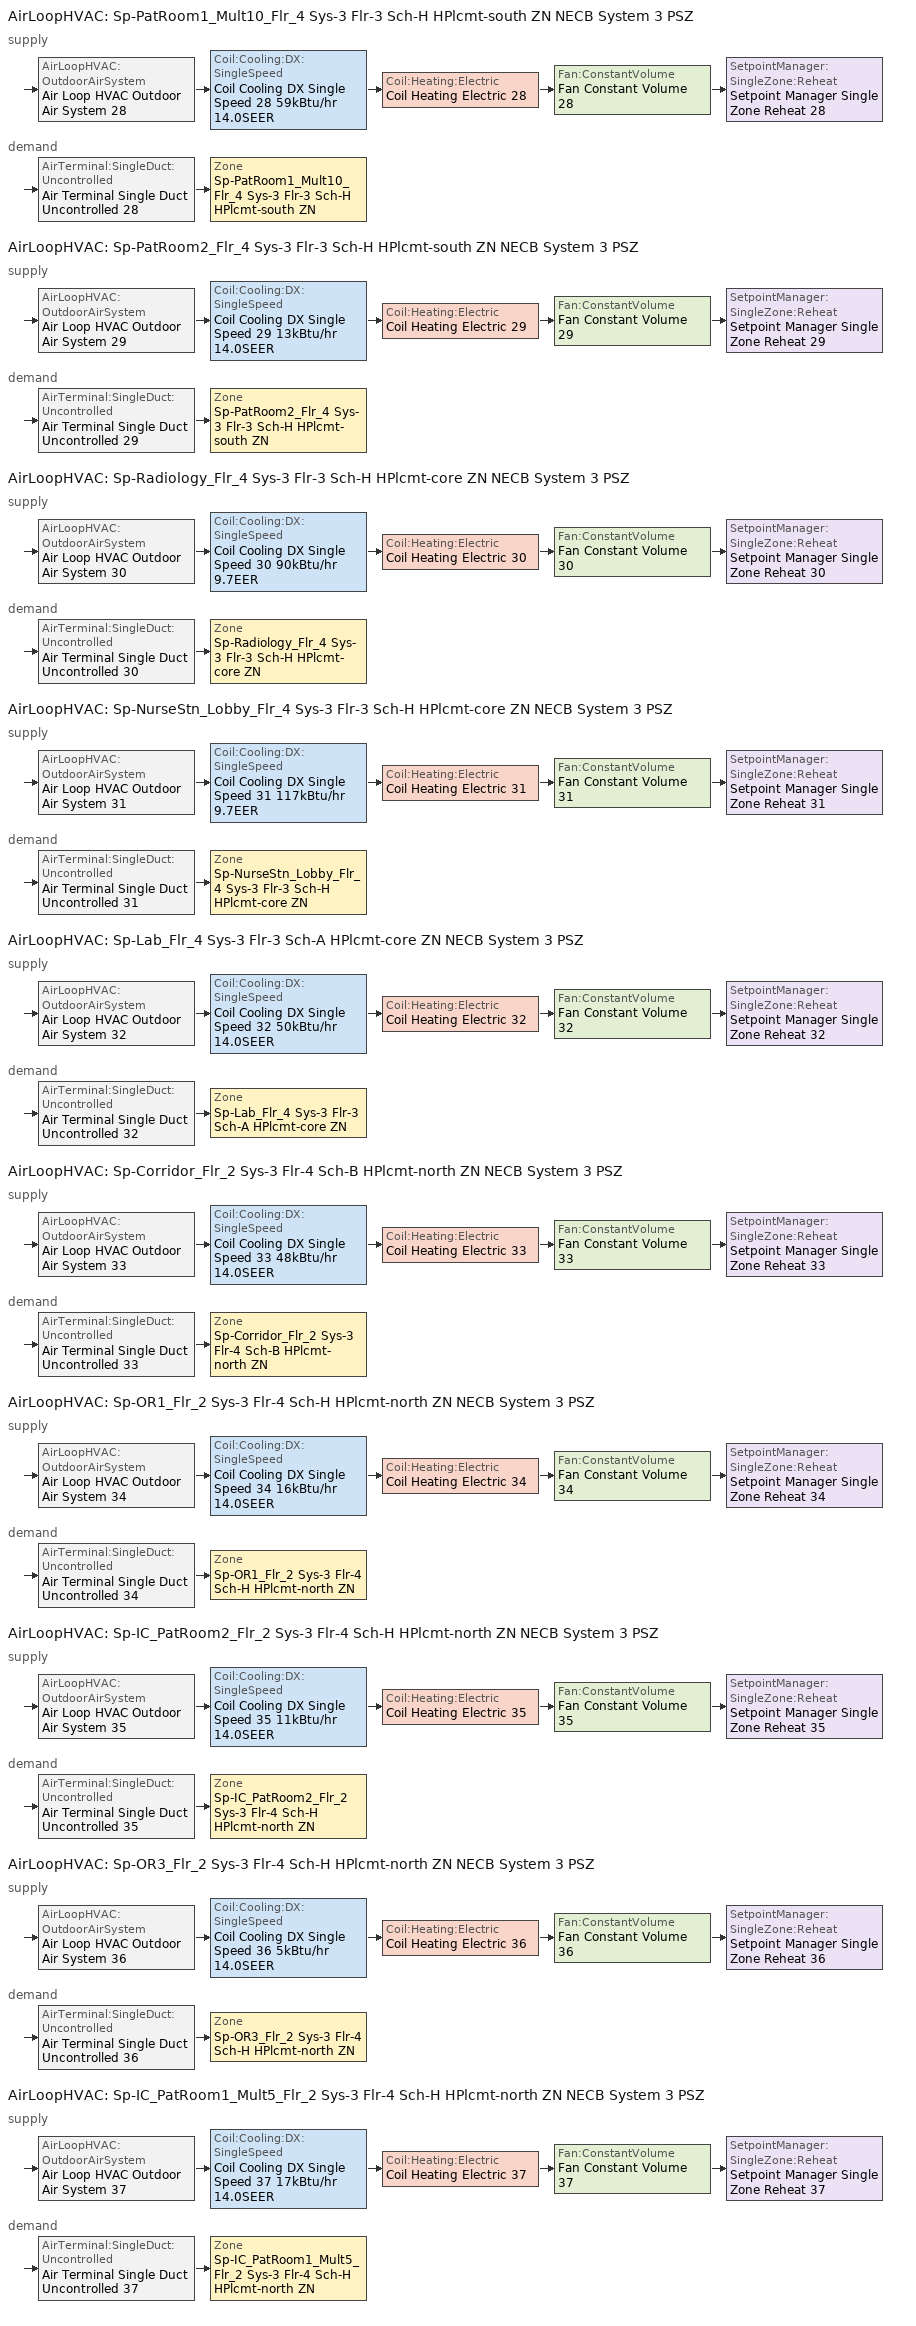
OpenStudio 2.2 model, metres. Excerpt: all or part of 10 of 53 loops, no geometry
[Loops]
AirLoopHVAC 'Sp-PatRoom1_Mult10_Flr_4 Sys-3 Flr-3 Sch-H HPlcmt-south ZN NECB System 3 PSZ'
 supply: AirLoopHVAC:OutdoorAirSystem 'Air Loop HVAC Outdoor Air System 28' > Coil:Cooling:DX:SingleSpeed 'Coil Cooling DX Single Speed 28 59kBtu/hr 14.0SEER' > Coil:Heating:Electric 'Coil Heating Electric 28' > Fan:ConstantVolume 'Fan Constant Volume 28' > SetpointManager:SingleZone:Reheat 'Setpoint Manager Single Zone Reheat 28'
 demand: AirTerminal:SingleDuct:Uncontrolled 'Air Terminal Single Duct Uncontrolled 28' > Zone 'Sp-PatRoom1_Mult10_Flr_4 Sys-3 Flr-3 Sch-H HPlcmt-south ZN'
AirLoopHVAC 'Sp-PatRoom2_Flr_4 Sys-3 Flr-3 Sch-H HPlcmt-south ZN NECB System 3 PSZ'
 supply: AirLoopHVAC:OutdoorAirSystem 'Air Loop HVAC Outdoor Air System 29' > Coil:Cooling:DX:SingleSpeed 'Coil Cooling DX Single Speed 29 13kBtu/hr 14.0SEER' > Coil:Heating:Electric 'Coil Heating Electric 29' > Fan:ConstantVolume 'Fan Constant Volume 29' > SetpointManager:SingleZone:Reheat 'Setpoint Manager Single Zone Reheat 29'
 demand: AirTerminal:SingleDuct:Uncontrolled 'Air Terminal Single Duct Uncontrolled 29' > Zone 'Sp-PatRoom2_Flr_4 Sys-3 Flr-3 Sch-H HPlcmt-south ZN'
AirLoopHVAC 'Sp-Radiology_Flr_4 Sys-3 Flr-3 Sch-H HPlcmt-core ZN NECB System 3 PSZ'
 supply: AirLoopHVAC:OutdoorAirSystem 'Air Loop HVAC Outdoor Air System 30' > Coil:Cooling:DX:SingleSpeed 'Coil Cooling DX Single Speed 30 90kBtu/hr 9.7EER' > Coil:Heating:Electric 'Coil Heating Electric 30' > Fan:ConstantVolume 'Fan Constant Volume 30' > SetpointManager:SingleZone:Reheat 'Setpoint Manager Single Zone Reheat 30'
 demand: AirTerminal:SingleDuct:Uncontrolled 'Air Terminal Single Duct Uncontrolled 30' > Zone 'Sp-Radiology_Flr_4 Sys-3 Flr-3 Sch-H HPlcmt-core ZN'
AirLoopHVAC 'Sp-NurseStn_Lobby_Flr_4 Sys-3 Flr-3 Sch-H HPlcmt-core ZN NECB System 3 PSZ'
 supply: AirLoopHVAC:OutdoorAirSystem 'Air Loop HVAC Outdoor Air System 31' > Coil:Cooling:DX:SingleSpeed 'Coil Cooling DX Single Speed 31 117kBtu/hr 9.7EER' > Coil:Heating:Electric 'Coil Heating Electric 31' > Fan:ConstantVolume 'Fan Constant Volume 31' > SetpointManager:SingleZone:Reheat 'Setpoint Manager Single Zone Reheat 31'
 demand: AirTerminal:SingleDuct:Uncontrolled 'Air Terminal Single Duct Uncontrolled 31' > Zone 'Sp-NurseStn_Lobby_Flr_4 Sys-3 Flr-3 Sch-H HPlcmt-core ZN'
AirLoopHVAC 'Sp-Lab_Flr_4 Sys-3 Flr-3 Sch-A HPlcmt-core ZN NECB System 3 PSZ'
 supply: AirLoopHVAC:OutdoorAirSystem 'Air Loop HVAC Outdoor Air System 32' > Coil:Cooling:DX:SingleSpeed 'Coil Cooling DX Single Speed 32 50kBtu/hr 14.0SEER' > Coil:Heating:Electric 'Coil Heating Electric 32' > Fan:ConstantVolume 'Fan Constant Volume 32' > SetpointManager:SingleZone:Reheat 'Setpoint Manager Single Zone Reheat 32'
 demand: AirTerminal:SingleDuct:Uncontrolled 'Air Terminal Single Duct Uncontrolled 32' > Zone 'Sp-Lab_Flr_4 Sys-3 Flr-3 Sch-A HPlcmt-core ZN'
AirLoopHVAC 'Sp-Corridor_Flr_2 Sys-3 Flr-4 Sch-B HPlcmt-north ZN NECB System 3 PSZ'
 supply: AirLoopHVAC:OutdoorAirSystem 'Air Loop HVAC Outdoor Air System 33' > Coil:Cooling:DX:SingleSpeed 'Coil Cooling DX Single Speed 33 48kBtu/hr 14.0SEER' > Coil:Heating:Electric 'Coil Heating Electric 33' > Fan:ConstantVolume 'Fan Constant Volume 33' > SetpointManager:SingleZone:Reheat 'Setpoint Manager Single Zone Reheat 33'
 demand: AirTerminal:SingleDuct:Uncontrolled 'Air Terminal Single Duct Uncontrolled 33' > Zone 'Sp-Corridor_Flr_2 Sys-3 Flr-4 Sch-B HPlcmt-north ZN'
AirLoopHVAC 'Sp-OR1_Flr_2 Sys-3 Flr-4 Sch-H HPlcmt-north ZN NECB System 3 PSZ'
 supply: AirLoopHVAC:OutdoorAirSystem 'Air Loop HVAC Outdoor Air System 34' > Coil:Cooling:DX:SingleSpeed 'Coil Cooling DX Single Speed 34 16kBtu/hr 14.0SEER' > Coil:Heating:Electric 'Coil Heating Electric 34' > Fan:ConstantVolume 'Fan Constant Volume 34' > SetpointManager:SingleZone:Reheat 'Setpoint Manager Single Zone Reheat 34'
 demand: AirTerminal:SingleDuct:Uncontrolled 'Air Terminal Single Duct Uncontrolled 34' > Zone 'Sp-OR1_Flr_2 Sys-3 Flr-4 Sch-H HPlcmt-north ZN'
AirLoopHVAC 'Sp-IC_PatRoom2_Flr_2 Sys-3 Flr-4 Sch-H HPlcmt-north ZN NECB System 3 PSZ'
 supply: AirLoopHVAC:OutdoorAirSystem 'Air Loop HVAC Outdoor Air System 35' > Coil:Cooling:DX:SingleSpeed 'Coil Cooling DX Single Speed 35 11kBtu/hr 14.0SEER' > Coil:Heating:Electric 'Coil Heating Electric 35' > Fan:ConstantVolume 'Fan Constant Volume 35' > SetpointManager:SingleZone:Reheat 'Setpoint Manager Single Zone Reheat 35'
 demand: AirTerminal:SingleDuct:Uncontrolled 'Air Terminal Single Duct Uncontrolled 35' > Zone 'Sp-IC_PatRoom2_Flr_2 Sys-3 Flr-4 Sch-H HPlcmt-north ZN'
AirLoopHVAC 'Sp-OR3_Flr_2 Sys-3 Flr-4 Sch-H HPlcmt-north ZN NECB System 3 PSZ'
 supply: AirLoopHVAC:OutdoorAirSystem 'Air Loop HVAC Outdoor Air System 36' > Coil:Cooling:DX:SingleSpeed 'Coil Cooling DX Single Speed 36 5kBtu/hr 14.0SEER' > Coil:Heating:Electric 'Coil Heating Electric 36' > Fan:ConstantVolume 'Fan Constant Volume 36' > SetpointManager:SingleZone:Reheat 'Setpoint Manager Single Zone Reheat 36'
 demand: AirTerminal:SingleDuct:Uncontrolled 'Air Terminal Single Duct Uncontrolled 36' > Zone 'Sp-OR3_Flr_2 Sys-3 Flr-4 Sch-H HPlcmt-north ZN'
AirLoopHVAC 'Sp-IC_PatRoom1_Mult5_Flr_2 Sys-3 Flr-4 Sch-H HPlcmt-north ZN NECB System 3 PSZ'
 supply: AirLoopHVAC:OutdoorAirSystem 'Air Loop HVAC Outdoor Air System 37' > Coil:Cooling:DX:SingleSpeed 'Coil Cooling DX Single Speed 37 17kBtu/hr 14.0SEER' > Coil:Heating:Electric 'Coil Heating Electric 37' > Fan:ConstantVolume 'Fan Constant Volume 37' > SetpointManager:SingleZone:Reheat 'Setpoint Manager Single Zone Reheat 37'
 demand: AirTerminal:SingleDuct:Uncontrolled 'Air Terminal Single Duct Uncontrolled 37' > Zone 'Sp-IC_PatRoom1_Mult5_Flr_2 Sys-3 Flr-4 Sch-H HPlcmt-north ZN'
[Sizing:Zone] Zone Cooling Design Supply Air Temperature Input Method=SupplyAirTemperature; Zone Cooling Design Supply Air Temperature {C}=13; Zone Cooling Design Supply Air Temperature Difference {deltaC}=11.11; Zone Heating Design Supply Air Temperature Input Method=SupplyAirTemperature; Zone Heating Design Supply Air Temperature {C}=43; Zone Heating Design Supply Air Temperature Difference {deltaC}=11.11; Zone Cooling Design Supply Air Humidity Ratio {kg-H2O/kg-air}=0.0085; Zone Heating Design Supply Air Humidity Ratio {kg-H2O/kg-air}=0.008; Zone Heating Sizing Factor=1.3; Zone Cooling Sizing Factor=1.1; Cooling Design Air Flow Method=DesignDay; Heating Design Air Flow Method=DesignDay; Account for Dedicated Outdoor Air System=No; Dedicated Outdoor Air System Control Strategy=NeutralSupplyAir; Dedicated Outdoor Air Low Setpoint Temperature for Design {C}=autosize; Dedicated Outdoor Air High Setpoint Temperature for Design {C}=autosize
Sp-PatRoom1_Mult10_Flr_4 Sys-3 Flr-3 Sch-H HPlcmt-south ZN; Sp-PatRoom2_Flr_4 Sys-3 Flr-3 Sch-H HPlcmt-south ZN; Sp-Radiology_Flr_4 Sys-3 Flr-3 Sch-H HPlcmt-core ZN; Sp-NurseStn_Lobby_Flr_4 Sys-3 Flr-3 Sch-H HPlcmt-core ZN; Sp-Lab_Flr_4 Sys-3 Flr-3 Sch-A HPlcmt-core ZN; Sp-Corridor_Flr_2 Sys-3 Flr-4 Sch-B HPlcmt-north ZN; Sp-OR1_Flr_2 Sys-3 Flr-4 Sch-H HPlcmt-north ZN; Sp-IC_PatRoom2_Flr_2 Sys-3 Flr-4 Sch-H HPlcmt-north ZN; Sp-OR3_Flr_2 Sys-3 Flr-4 Sch-H HPlcmt-north ZN; Sp-IC_PatRoom1_Mult5_Flr_2 Sys-3 Flr-4 Sch-H HPlcmt-north ZN
[Zone equipment]
Sp-PatRoom1_Mult10_Flr_4 Sys-3 Flr-3 Sch-H HPlcmt-south ZN: Air Terminal Single Duct Uncontrolled 28, Zone HVAC Baseboard Convective Electric 28
Sp-PatRoom2_Flr_4 Sys-3 Flr-3 Sch-H HPlcmt-south ZN: Air Terminal Single Duct Uncontrolled 29, Zone HVAC Baseboard Convective Electric 29
Sp-Radiology_Flr_4 Sys-3 Flr-3 Sch-H HPlcmt-core ZN: Air Terminal Single Duct Uncontrolled 30, Zone HVAC Baseboard Convective Electric 30
Sp-NurseStn_Lobby_Flr_4 Sys-3 Flr-3 Sch-H HPlcmt-core ZN: Air Terminal Single Duct Uncontrolled 31, Zone HVAC Baseboard Convective Electric 31
Sp-Lab_Flr_4 Sys-3 Flr-3 Sch-A HPlcmt-core ZN: Air Terminal Single Duct Uncontrolled 32, Zone HVAC Baseboard Convective Electric 32
Sp-Corridor_Flr_2 Sys-3 Flr-4 Sch-B HPlcmt-north ZN: Air Terminal Single Duct Uncontrolled 33, Zone HVAC Baseboard Convective Electric 33
Sp-OR1_Flr_2 Sys-3 Flr-4 Sch-H HPlcmt-north ZN: Air Terminal Single Duct Uncontrolled 34, Zone HVAC Baseboard Convective Electric 34
Sp-IC_PatRoom2_Flr_2 Sys-3 Flr-4 Sch-H HPlcmt-north ZN: Air Terminal Single Duct Uncontrolled 35, Zone HVAC Baseboard Convective Electric 35
Sp-OR3_Flr_2 Sys-3 Flr-4 Sch-H HPlcmt-north ZN: Air Terminal Single Duct Uncontrolled 36, Zone HVAC Baseboard Convective Electric 36
Sp-IC_PatRoom1_Mult5_Flr_2 Sys-3 Flr-4 Sch-H HPlcmt-north ZN: Air Terminal Single Duct Uncontrolled 37, Zone HVAC Baseboard Convective Electric 37
[AirLoopHVAC] Design Supply Air Flow Rate {m3/s}=AutoSize
Name | Availability Schedule | Availability Manager
Sp-PatRoom1_Mult10_Flr_4 Sys-3 Flr-3 Sch-H HPlcmt-south ZN NECB System 3 PSZ | Sp-PatRoom1_Mult10_Flr_4 Sys-3 Flr-3 Sch-H HPlcmt-south ZN NECB System 3 PSZ Occ Sch | Availability Manager Night Cycle 23
Sp-PatRoom2_Flr_4 Sys-3 Flr-3 Sch-H HPlcmt-south ZN NECB System 3 PSZ; Sp-OR1_Flr_2 Sys-3 Flr-4 Sch-H HPlcmt-north ZN NECB System 3 PSZ; Sp-IC_PatRoom2_Flr_2 Sys-3 Flr-4 Sch-H HPlcmt-north ZN NECB System 3 PSZ; Sp-OR3_Flr_2 Sys-3 Flr-4 Sch-H HPlcmt-north ZN NECB System 3 PSZ; Sp-IC_PatRoom1_Mult5_Flr_2 Sys-3 Flr-4 Sch-H HPlcmt-north ZN NECB System 3 PSZ | Always On Discrete
Sp-Radiology_Flr_4 Sys-3 Flr-3 Sch-H HPlcmt-core ZN NECB System 3 PSZ | Sp-Radiology_Flr_4 Sys-3 Flr-3 Sch-H HPlcmt-core ZN NECB System 3 PSZ Occ Sch | Availability Manager Night Cycle 31
Sp-NurseStn_Lobby_Flr_4 Sys-3 Flr-3 Sch-H HPlcmt-core ZN NECB System 3 PSZ | Sp-NurseStn_Lobby_Flr_4 Sys-3 Flr-3 Sch-H HPlcmt-core ZN NECB System 3 PSZ Occ Sch | Availability Manager Night Cycle 17
Sp-Lab_Flr_4 Sys-3 Flr-3 Sch-A HPlcmt-core ZN NECB System 3 PSZ | Sp-Lab_Flr_4 Sys-3 Flr-3 Sch-A HPlcmt-core ZN NECB System 3 PSZ Occ Sch | Availability Manager Night Cycle 15
Sp-Corridor_Flr_2 Sys-3 Flr-4 Sch-B HPlcmt-north ZN NECB System 3 PSZ | Sp-Corridor_Flr_2 Sys-3 Flr-4 Sch-B HPlcmt-north ZN NECB System 3 PSZ Occ Sch | Availability Manager Night Cycle 2
[Sizing:System] Type of Load to Size On=Sensible; Design Outdoor Air Flow Rate {m3/s}=Autosize; Minimum System Air Flow Ratio=1; Preheat Design Temperature {C}=7; Preheat Design Humidity Ratio {kg-H2O/kg-Air}=0.008; Precool Design Temperature {C}=13; Precool Design Humidity Ratio {kg-H2O/kg-Air}=0.008; Central Cooling Design Supply Air Temperature {C}=13; Central Heating Design Supply Air Temperature {C}=43; Sizing Option=NonCoincident; 100% Outdoor Air in Cooling=No; 100% Outdoor Air in Heating=No; Central Cooling Design Supply Air Humidity Ratio {kg-H2O/kg-Air}=0.0085; Central Heating Design Supply Air Humidity Ratio {kg-H2O/kg-Air}=0.008; Cooling Design Air Flow Method=DesignDay; Cooling Design Air Flow Rate {m3/s}=0; Heating Design Air Flow Method=DesignDay; Heating Design Air Flow Rate {m3/s}=0; System Outdoor Air Method=ZoneSum; Zone Maximum Outdoor Air Fraction=1; Cooling Supply Air Flow Rate Per Floor Area {m3/s-m2}=0.00996765; Cooling Fraction of Autosized Cooling Supply Air Flow Rate=1; Cooling Supply Air Flow Rate Per Unit Cooling Capacity {m3/s-W}=3.94755e-05; Heating Supply Air Flow Rate Per Floor Area {m3/s-m2}=0.00996765; Heating Fraction of Autosized Heating Supply Air Flow Rate=1; Heating Fraction of Autosized Cooling Supply Air Flow Rate=1; Heating Supply Air Flow Rate Per Unit Heating Capacity {m3/s-W}=3.15882e-05; Cooling Design Capacity Method=CoolingDesignCapacity; Cooling Design Capacity {W}=autosize; Cooling Design Capacity Per Floor Area {W/m2}=234.7; Fraction of Autosized Cooling Design Capacity=1; Heating Design Capacity Method=HeatingDesignCapacity; Heating Design Capacity {W}=autosize; Heating Design Capacity Per Floor Area {W/m2}=157; Fraction of Autosized Heating Design Capacity=1; Central Cooling Capacity Control Method=OnOff
Sp-PatRoom1_Mult10_Flr_4 Sys-3 Flr-3 Sch-H HPlcmt-south ZN NECB System 3 PSZ; Sp-PatRoom2_Flr_4 Sys-3 Flr-3 Sch-H HPlcmt-south ZN NECB System 3 PSZ; Sp-Radiology_Flr_4 Sys-3 Flr-3 Sch-H HPlcmt-core ZN NECB System 3 PSZ; Sp-NurseStn_Lobby_Flr_4 Sys-3 Flr-3 Sch-H HPlcmt-core ZN NECB System 3 PSZ; Sp-Lab_Flr_4 Sys-3 Flr-3 Sch-A HPlcmt-core ZN NECB System 3 PSZ; Sp-Corridor_Flr_2 Sys-3 Flr-4 Sch-B HPlcmt-north ZN NECB System 3 PSZ; Sp-OR1_Flr_2 Sys-3 Flr-4 Sch-H HPlcmt-north ZN NECB System 3 PSZ; Sp-IC_PatRoom2_Flr_2 Sys-3 Flr-4 Sch-H HPlcmt-north ZN NECB System 3 PSZ; Sp-OR3_Flr_2 Sys-3 Flr-4 Sch-H HPlcmt-north ZN NECB System 3 PSZ; Sp-IC_PatRoom1_Mult5_Flr_2 Sys-3 Flr-4 Sch-H HPlcmt-north ZN NECB System 3 PSZ
[Fan:ConstantVolume] Availability Schedule=Always On Discrete; Fan Efficiency=0.39975; Pressure Rise {Pa}=640; Maximum Flow Rate {m3/s}=AutoSize; Motor Efficiency=0.615
Fan Constant Volume 28; Fan Constant Volume 29; Fan Constant Volume 30; Fan Constant Volume 31; Fan Constant Volume 32; Fan Constant Volume 33; Fan Constant Volume 34; Fan Constant Volume 35; Fan Constant Volume 36; Fan Constant Volume 37
[Coil:Heating:Electric] Availability Schedule=Always On Discrete
Coil Heating Electric 28; Coil Heating Electric 29; Coil Heating Electric 30; Coil Heating Electric 31; Coil Heating Electric 32; Coil Heating Electric 33; Coil Heating Electric 34; Coil Heating Electric 35; Coil Heating Electric 36; Coil Heating Electric 37
[Coil:Cooling:DX:SingleSpeed] Availability Schedule=Always On Discrete; Rated Total Cooling Capacity {W}=autosize; Rated Sensible Heat Ratio=autosize; Rated Air Flow Rate {m3/s}=autosize; Rated Evaporator Fan Power Per Volume Flow Rate {W/(m3/s)}=773.3; Condenser Type=AirCooled; Evaporative Condenser Effectiveness=0; Evaporative Condenser Air Flow Rate {m3/s}=Autosize; Evaporative Condenser Pump Rated Power Consumption {W}=Autosize; Crankcase Heater Capacity {W}=0; Maximum Outdoor Dry-Bulb Temperature for Crankcase Heater Operation {C}=0; Basin Heater Capacity {W/K}=0; Basin Heater Setpoint Temperature {C}=10
Name | Rated COP {W/W} | Total Cooling Capacity Function of Temperature Curve | Total Cooling Capacity Function of Flow Fraction Curve | Energy Input Ratio Function of Temperature Curve | Energy Input Ratio Function of Flow Fraction Curve | Part Load Fraction Correlation Curve
Coil Cooling DX Single Speed 28 59kBtu/hr 14.0SEER | 3.8248 | DXCOOL-NECB2011-REF-CAPFT 20 | DXCOOL-NECB2011-REF-CAPFFLOW 20 | DXCOOL-NECB2011-REF-COOLEIRFT 20 | DXCOOL-NECB2011-REF-COOLEIRFFLOW 20 | DXCOOL-NECB2011-REF-COOLPLFFPLR 20
Coil Cooling DX Single Speed 29 13kBtu/hr 14.0SEER | 3.8248 | DXCOOL-NECB2011-REF-CAPFT 21 | DXCOOL-NECB2011-REF-CAPFFLOW 21 | DXCOOL-NECB2011-REF-COOLEIRFT 21 | DXCOOL-NECB2011-REF-COOLEIRFFLOW 21 | DXCOOL-NECB2011-REF-COOLPLFFPLR 21
Coil Cooling DX Single Speed 30 90kBtu/hr 9.7EER | 3.34701 | DXCOOL-NECB2011-REF-CAPFT 23 | DXCOOL-NECB2011-REF-CAPFFLOW 23 | DXCOOL-NECB2011-REF-COOLEIRFT 23 | DXCOOL-NECB2011-REF-COOLEIRFFLOW 23 | DXCOOL-NECB2011-REF-COOLPLFFPLR 23
Coil Cooling DX Single Speed 31 117kBtu/hr 9.7EER | 3.36755 | DXCOOL-NECB2011-REF-CAPFT 24 | DXCOOL-NECB2011-REF-CAPFFLOW 24 | DXCOOL-NECB2011-REF-COOLEIRFT 24 | DXCOOL-NECB2011-REF-COOLEIRFFLOW 24 | DXCOOL-NECB2011-REF-COOLPLFFPLR 24
Coil Cooling DX Single Speed 32 50kBtu/hr 14.0SEER | 3.8248 | DXCOOL-NECB2011-REF-CAPFT 25 | DXCOOL-NECB2011-REF-CAPFFLOW 25 | DXCOOL-NECB2011-REF-COOLEIRFT 25 | DXCOOL-NECB2011-REF-COOLEIRFFLOW 25 | DXCOOL-NECB2011-REF-COOLPLFFPLR 25
Coil Cooling DX Single Speed 33 48kBtu/hr 14.0SEER | 3.8248 | DXCOOL-NECB2011-REF-CAPFT 26 | DXCOOL-NECB2011-REF-CAPFFLOW 26 | DXCOOL-NECB2011-REF-COOLEIRFT 26 | DXCOOL-NECB2011-REF-COOLEIRFFLOW 26 | DXCOOL-NECB2011-REF-COOLPLFFPLR 26
Coil Cooling DX Single Speed 34 16kBtu/hr 14.0SEER | 3.8248 | DXCOOL-NECB2011-REF-CAPFT 27 | DXCOOL-NECB2011-REF-CAPFFLOW 27 | DXCOOL-NECB2011-REF-COOLEIRFT 27 | DXCOOL-NECB2011-REF-COOLEIRFFLOW 27 | DXCOOL-NECB2011-REF-COOLPLFFPLR 27
Coil Cooling DX Single Speed 35 11kBtu/hr 14.0SEER | 3.8248 | DXCOOL-NECB2011-REF-CAPFT 28 | DXCOOL-NECB2011-REF-CAPFFLOW 28 | DXCOOL-NECB2011-REF-COOLEIRFT 28 | DXCOOL-NECB2011-REF-COOLEIRFFLOW 28 | DXCOOL-NECB2011-REF-COOLPLFFPLR 28
Coil Cooling DX Single Speed 36 5kBtu/hr 14.0SEER | 3.8248 | DXCOOL-NECB2011-REF-CAPFT 29 | DXCOOL-NECB2011-REF-CAPFFLOW 29 | DXCOOL-NECB2011-REF-COOLEIRFT 29 | DXCOOL-NECB2011-REF-COOLEIRFFLOW 29 | DXCOOL-NECB2011-REF-COOLPLFFPLR 29
Coil Cooling DX Single Speed 37 17kBtu/hr 14.0SEER | 3.8248 | DXCOOL-NECB2011-REF-CAPFT 30 | DXCOOL-NECB2011-REF-CAPFFLOW 30 | DXCOOL-NECB2011-REF-COOLEIRFT 30 | DXCOOL-NECB2011-REF-COOLEIRFFLOW 30 | DXCOOL-NECB2011-REF-COOLPLFFPLR 30
[Controller:OutdoorAir] Minimum Outdoor Air Flow Rate {m3/s}=0; Maximum Outdoor Air Flow Rate {m3/s}=Autosize; Economizer Control Action Type=ModulateFlow; Lockout Type=NoLockout; Minimum Limit Type=FixedMinimum; High Humidity Control=No; Heat Recovery Bypass Control Type=BypassWhenWithinEconomizerLimits
Name | Economizer Control Type | Economizer Maximum Limit Dry-Bulb Temperature {C} | Economizer Maximum Limit Enthalpy {J/kg} | Economizer Minimum Limit Dry-Bulb Temperature {C} | Minimum Outdoor Air Schedule | Controller Mechanical Ventilation
Controller Outdoor Air 28 | NoEconomizer | 28 | 64000 | -100 | Sp-PatRoom1_Mult10_Flr_4 Sys-3 Flr-3 Sch-H HPlcmt-south ZN NECB System 3 PSZ Occ Sch | Controller Mechanical Ventilation 28
Controller Outdoor Air 29 | NoEconomizer | 28 | 64000 | -100 | Always On Discrete | Controller Mechanical Ventilation 29
Controller Outdoor Air 30 | DifferentialEnthalpy |  |  |  | Sp-Radiology_Flr_4 Sys-3 Flr-3 Sch-H HPlcmt-core ZN NECB System 3 PSZ Occ Sch | Controller Mechanical Ventilation 30
Controller Outdoor Air 31 | DifferentialEnthalpy |  |  |  | Sp-NurseStn_Lobby_Flr_4 Sys-3 Flr-3 Sch-H HPlcmt-core ZN NECB System 3 PSZ Occ Sch | Controller Mechanical Ventilation 31
Controller Outdoor Air 32 | NoEconomizer | 28 | 64000 | -100 | Sp-Lab_Flr_4 Sys-3 Flr-3 Sch-A HPlcmt-core ZN NECB System 3 PSZ Occ Sch | Controller Mechanical Ventilation 32
Controller Outdoor Air 33 | NoEconomizer | 28 | 64000 | -100 | Sp-Corridor_Flr_2 Sys-3 Flr-4 Sch-B HPlcmt-north ZN NECB System 3 PSZ Occ Sch | Controller Mechanical Ventilation 33
Controller Outdoor Air 34 | NoEconomizer | 28 | 64000 | -100 | Always On Discrete | Controller Mechanical Ventilation 34
Controller Outdoor Air 35 | NoEconomizer | 28 | 64000 | -100 | Always On Discrete | Controller Mechanical Ventilation 35
Controller Outdoor Air 36 | NoEconomizer | 28 | 64000 | -100 | Always On Discrete | Controller Mechanical Ventilation 36
Controller Outdoor Air 37 | NoEconomizer | 28 | 64000 | -100 | Always On Discrete | Controller Mechanical Ventilation 37
[Controller:MechanicalVentilation] Availability Schedule=Always On Discrete; System Outdoor Air Method=ZoneSum
Controller Mechanical Ventilation 28; Controller Mechanical Ventilation 29; Controller Mechanical Ventilation 30; Controller Mechanical Ventilation 31; Controller Mechanical Ventilation 32; Controller Mechanical Ventilation 33; Controller Mechanical Ventilation 34; Controller Mechanical Ventilation 35; Controller Mechanical Ventilation 36; Controller Mechanical Ventilation 37
[AirLoopHVAC:OutdoorAirSystem]
Name | Controller
Air Loop HVAC Outdoor Air System 28 | Controller Outdoor Air 28
Air Loop HVAC Outdoor Air System 29 | Controller Outdoor Air 29
Air Loop HVAC Outdoor Air System 30 | Controller Outdoor Air 30
Air Loop HVAC Outdoor Air System 31 | Controller Outdoor Air 31
Air Loop HVAC Outdoor Air System 32 | Controller Outdoor Air 32
Air Loop HVAC Outdoor Air System 33 | Controller Outdoor Air 33
Air Loop HVAC Outdoor Air System 34 | Controller Outdoor Air 34
Air Loop HVAC Outdoor Air System 35 | Controller Outdoor Air 35
Air Loop HVAC Outdoor Air System 36 | Controller Outdoor Air 36
Air Loop HVAC Outdoor Air System 37 | Controller Outdoor Air 37
[SetpointManager:SingleZone:Reheat] Minimum Supply Air Temperature {C}=13; Maximum Supply Air Temperature {C}=43
Name | Control Zone
Setpoint Manager Single Zone Reheat 28 | Sp-PatRoom1_Mult10_Flr_4 Sys-3 Flr-3 Sch-H HPlcmt-south ZN
Setpoint Manager Single Zone Reheat 29 | Sp-PatRoom2_Flr_4 Sys-3 Flr-3 Sch-H HPlcmt-south ZN
Setpoint Manager Single Zone Reheat 30 | Sp-Radiology_Flr_4 Sys-3 Flr-3 Sch-H HPlcmt-core ZN
Setpoint Manager Single Zone Reheat 31 | Sp-NurseStn_Lobby_Flr_4 Sys-3 Flr-3 Sch-H HPlcmt-core ZN
Setpoint Manager Single Zone Reheat 32 | Sp-Lab_Flr_4 Sys-3 Flr-3 Sch-A HPlcmt-core ZN
Setpoint Manager Single Zone Reheat 33 | Sp-Corridor_Flr_2 Sys-3 Flr-4 Sch-B HPlcmt-north ZN
Setpoint Manager Single Zone Reheat 34 | Sp-OR1_Flr_2 Sys-3 Flr-4 Sch-H HPlcmt-north ZN
Setpoint Manager Single Zone Reheat 35 | Sp-IC_PatRoom2_Flr_2 Sys-3 Flr-4 Sch-H HPlcmt-north ZN
Setpoint Manager Single Zone Reheat 36 | Sp-OR3_Flr_2 Sys-3 Flr-4 Sch-H HPlcmt-north ZN
Setpoint Manager Single Zone Reheat 37 | Sp-IC_PatRoom1_Mult5_Flr_2 Sys-3 Flr-4 Sch-H HPlcmt-north ZN
[AirTerminal:SingleDuct:Uncontrolled] Availability Schedule=Always On Discrete; Maximum Air Flow Rate {m3/s}=AutoSize
Air Terminal Single Duct Uncontrolled 28; Air Terminal Single Duct Uncontrolled 29; Air Terminal Single Duct Uncontrolled 30; Air Terminal Single Duct Uncontrolled 31; Air Terminal Single Duct Uncontrolled 32; Air Terminal Single Duct Uncontrolled 33; Air Terminal Single Duct Uncontrolled 34; Air Terminal Single Duct Uncontrolled 35; Air Terminal Single Duct Uncontrolled 36; Air Terminal Single Duct Uncontrolled 37
[ZoneHVAC:Baseboard:Convective:Electric] Availability Schedule=Always On Discrete; Nominal Capacity {W}=autosize; Efficiency=1
Zone HVAC Baseboard Convective Electric 28; Zone HVAC Baseboard Convective Electric 29; Zone HVAC Baseboard Convective Electric 30; Zone HVAC Baseboard Convective Electric 31; Zone HVAC Baseboard Convective Electric 32; Zone HVAC Baseboard Convective Electric 33; Zone HVAC Baseboard Convective Electric 34; Zone HVAC Baseboard Convective Electric 35; Zone HVAC Baseboard Convective Electric 36; Zone HVAC Baseboard Convective Electric 37
[AvailabilityManager:NightCycle] Control Type=CycleOnAny; Thermostat Tolerance {deltaC}=1; Cycling Run Time {s}=3600
Availability Manager Night Cycle 2; Availability Manager Night Cycle 15; Availability Manager Night Cycle 17; Availability Manager Night Cycle 23; Availability Manager Night Cycle 31
[Schedule:Ruleset]
Name | Default Day Schedule | Summer Design Day Schedule | Winter Design Day Schedule
Sp-Corridor_Flr_2 Sys-3 Flr-4 Sch-B HPlcmt-north ZN NECB System 3 PSZ Occ Sch | Sp-Corridor_Flr_2 Sys-3 Flr-4 Sch-B HPlcmt-north ZN NECB System 3 PSZ Occ Sch Default | Sp-Corridor_Flr_2 Sys-3 Flr-4 Sch-B HPlcmt-north ZN NECB System 3 PSZ Occ Sch Summer Design Day | Sp-Corridor_Flr_2 Sys-3 Flr-4 Sch-B HPlcmt-north ZN NECB System 3 PSZ Occ Sch Winter Design Day
Sp-Lab_Flr_4 Sys-3 Flr-3 Sch-A HPlcmt-core ZN NECB System 3 PSZ Occ Sch | Sp-Lab_Flr_4 Sys-3 Flr-3 Sch-A HPlcmt-core ZN NECB System 3 PSZ Occ Sch Default | Sp-Lab_Flr_4 Sys-3 Flr-3 Sch-A HPlcmt-core ZN NECB System 3 PSZ Occ Sch Summer Design Day | Sp-Lab_Flr_4 Sys-3 Flr-3 Sch-A HPlcmt-core ZN NECB System 3 PSZ Occ Sch Winter Design Day
Sp-NurseStn_Lobby_Flr_4 Sys-3 Flr-3 Sch-H HPlcmt-core ZN NECB System 3 PSZ Occ Sch | Sp-NurseStn_Lobby_Flr_4 Sys-3 Flr-3 Sch-H HPlcmt-core ZN NECB System 3 PSZ Occ Sch Default | Sp-NurseStn_Lobby_Flr_4 Sys-3 Flr-3 Sch-H HPlcmt-core ZN NECB System 3 PSZ Occ Sch Summer Design Day | Sp-NurseStn_Lobby_Flr_4 Sys-3 Flr-3 Sch-H HPlcmt-core ZN NECB System 3 PSZ Occ Sch Winter Design Day
Sp-PatRoom1_Mult10_Flr_4 Sys-3 Flr-3 Sch-H HPlcmt-south ZN NECB System 3 PSZ Occ Sch | Sp-PatRoom1_Mult10_Flr_4 Sys-3 Flr-3 Sch-H HPlcmt-south ZN NECB System 3 PSZ Occ Sch Default | Sp-PatRoom1_Mult10_Flr_4 Sys-3 Flr-3 Sch-H HPlcmt-south ZN NECB System 3 PSZ Occ Sch Summer Design Day | Sp-PatRoom1_Mult10_Flr_4 Sys-3 Flr-3 Sch-H HPlcmt-south ZN NECB System 3 PSZ Occ Sch Winter Design Day
Sp-Radiology_Flr_4 Sys-3 Flr-3 Sch-H HPlcmt-core ZN NECB System 3 PSZ Occ Sch | Sp-Radiology_Flr_4 Sys-3 Flr-3 Sch-H HPlcmt-core ZN NECB System 3 PSZ Occ Sch Default | Sp-Radiology_Flr_4 Sys-3 Flr-3 Sch-H HPlcmt-core ZN NECB System 3 PSZ Occ Sch Summer Design Day | Sp-Radiology_Flr_4 Sys-3 Flr-3 Sch-H HPlcmt-core ZN NECB System 3 PSZ Occ Sch Winter Design Day
[Schedule:Day]
Sp-Corridor_Flr_2 Sys-3 Flr-4 Sch-B HPlcmt-north ZN NECB System 3 PSZ Occ Sch Default; Sp-Corridor_Flr_2 Sys-3 Flr-4 Sch-B HPlcmt-north ZN NECB System 3 PSZ Occ Sch Winter Design Day; Sp-Corridor_Flr_2 Sys-3 Flr-4 Sch-B HPlcmt-north ZN NECB System 3 PSZ Occ Sch Summer Design Day; Sp-Lab_Flr_4 Sys-3 Flr-3 Sch-A HPlcmt-core ZN NECB System 3 PSZ Occ Sch Default; Sp-Lab_Flr_4 Sys-3 Flr-3 Sch-A HPlcmt-core ZN NECB System 3 PSZ Occ Sch Winter Design Day; Sp-Lab_Flr_4 Sys-3 Flr-3 Sch-A HPlcmt-core ZN NECB System 3 PSZ Occ Sch Summer Design Day; Sp-NurseStn_Lobby_Flr_4 Sys-3 Flr-3 Sch-H HPlcmt-core ZN NECB System 3 PSZ Occ Sch Default; Sp-NurseStn_Lobby_Flr_4 Sys-3 Flr-3 Sch-H HPlcmt-core ZN NECB System 3 PSZ Occ Sch Winter Design Day; Sp-NurseStn_Lobby_Flr_4 Sys-3 Flr-3 Sch-H HPlcmt-core ZN NECB System 3 PSZ Occ Sch Summer Design Day; Sp-NurseStn_Lobby_Flr_4 Sys-3 Flr-3 Sch-H HPlcmt-core ZN NECB System 3 PSZ Occ Sch Monday; Sp-NurseStn_Lobby_Flr_4 Sys-3 Flr-3 Sch-H HPlcmt-core ZN NECB System 3 PSZ Occ Sch Tuesday; Sp-NurseStn_Lobby_Flr_4 Sys-3 Flr-3 Sch-H HPlcmt-core ZN NECB System 3 PSZ Occ Sch Wednesday; Sp-NurseStn_Lobby_Flr_4 Sys-3 Flr-3 Sch-H HPlcmt-core ZN NECB System 3 PSZ Occ Sch Thursday; Sp-NurseStn_Lobby_Flr_4 Sys-3 Flr-3 Sch-H HPlcmt-core ZN NECB System 3 PSZ Occ Sch Friday; Sp-NurseStn_Lobby_Flr_4 Sys-3 Flr-3 Sch-H HPlcmt-core ZN NECB System 3 PSZ Occ Sch Saturday; Sp-NurseStn_Lobby_Flr_4 Sys-3 Flr-3 Sch-H HPlcmt-core ZN NECB System 3 PSZ Occ Sch Sunday; Sp-PatRoom1_Mult10_Flr_4 Sys-3 Flr-3 Sch-H HPlcmt-south ZN NECB System 3 PSZ Occ Sch Default; Sp-PatRoom1_Mult10_Flr_4 Sys-3 Flr-3 Sch-H HPlcmt-south ZN NECB System 3 PSZ Occ Sch Winter Design Day; Sp-PatRoom1_Mult10_Flr_4 Sys-3 Flr-3 Sch-H HPlcmt-south ZN NECB System 3 PSZ Occ Sch Summer Design Day; Sp-PatRoom1_Mult10_Flr_4 Sys-3 Flr-3 Sch-H HPlcmt-south ZN NECB System 3 PSZ Occ Sch Monday; Sp-PatRoom1_Mult10_Flr_4 Sys-3 Flr-3 Sch-H HPlcmt-south ZN NECB System 3 PSZ Occ Sch Tuesday; Sp-PatRoom1_Mult10_Flr_4 Sys-3 Flr-3 Sch-H HPlcmt-south ZN NECB System 3 PSZ Occ Sch Wednesday; Sp-PatRoom1_Mult10_Flr_4 Sys-3 Flr-3 Sch-H HPlcmt-south ZN NECB System 3 PSZ Occ Sch Thursday; Sp-PatRoom1_Mult10_Flr_4 Sys-3 Flr-3 Sch-H HPlcmt-south ZN NECB System 3 PSZ Occ Sch Friday; Sp-PatRoom1_Mult10_Flr_4 Sys-3 Flr-3 Sch-H HPlcmt-south ZN NECB System 3 PSZ Occ Sch Saturday; Sp-PatRoom1_Mult10_Flr_4 Sys-3 Flr-3 Sch-H HPlcmt-south ZN NECB System 3 PSZ Occ Sch Sunday; Sp-Radiology_Flr_4 Sys-3 Flr-3 Sch-H HPlcmt-core ZN NECB System 3 PSZ Occ Sch Default; Sp-Radiology_Flr_4 Sys-3 Flr-3 Sch-H HPlcmt-core ZN NECB System 3 PSZ Occ Sch Winter Design Day; Sp-Radiology_Flr_4 Sys-3 Flr-3 Sch-H HPlcmt-core ZN NECB System 3 PSZ Occ Sch Summer Design Day; Sp-Radiology_Flr_4 Sys-3 Flr-3 Sch-H HPlcmt-core ZN NECB System 3 PSZ Occ Sch Monday; Sp-Radiology_Flr_4 Sys-3 Flr-3 Sch-H HPlcmt-core ZN NECB System 3 PSZ Occ Sch Tuesday; Sp-Radiology_Flr_4 Sys-3 Flr-3 Sch-H HPlcmt-core ZN NECB System 3 PSZ Occ Sch Wednesday; Sp-Radiology_Flr_4 Sys-3 Flr-3 Sch-H HPlcmt-core ZN NECB System 3 PSZ Occ Sch Thursday; Sp-Radiology_Flr_4 Sys-3 Flr-3 Sch-H HPlcmt-core ZN NECB System 3 PSZ Occ Sch Friday; Sp-Radiology_Flr_4 Sys-3 Flr-3 Sch-H HPlcmt-core ZN NECB System 3 PSZ Occ Sch Saturday; Sp-Radiology_Flr_4 Sys-3 Flr-3 Sch-H HPlcmt-core ZN NECB System 3 PSZ Occ Sch Sunday: 24, 0, 1
Sp-Corridor_Flr_2 Sys-3 Flr-4 Sch-B HPlcmt-north ZN NECB System 3 PSZ Occ Sch Monday; Sp-Corridor_Flr_2 Sys-3 Flr-4 Sch-B HPlcmt-north ZN NECB System 3 PSZ Occ Sch Tuesday; Sp-Corridor_Flr_2 Sys-3 Flr-4 Sch-B HPlcmt-north ZN NECB System 3 PSZ Occ Sch Wednesday; Sp-Corridor_Flr_2 Sys-3 Flr-4 Sch-B HPlcmt-north ZN NECB System 3 PSZ Occ Sch Thursday; Sp-Corridor_Flr_2 Sys-3 Flr-4 Sch-B HPlcmt-north ZN NECB System 3 PSZ Occ Sch Friday: 1, 0, 1, 10, 0, 0, 24, 0, 1
Sp-Corridor_Flr_2 Sys-3 Flr-4 Sch-B HPlcmt-north ZN NECB System 3 PSZ Occ Sch Saturday: 2, 0, 1, 10, 0, 0, 24, 0, 1
Sp-Corridor_Flr_2 Sys-3 Flr-4 Sch-B HPlcmt-north ZN NECB System 3 PSZ Occ Sch Sunday: 1, 0, 0, 2, 0, 1, 11, 0, 0, 23, 0, 1, 24, 0, 0
Sp-Lab_Flr_4 Sys-3 Flr-3 Sch-A HPlcmt-core ZN NECB System 3 PSZ Occ Sch Monday; Sp-Lab_Flr_4 Sys-3 Flr-3 Sch-A HPlcmt-core ZN NECB System 3 PSZ Occ Sch Tuesday; Sp-Lab_Flr_4 Sys-3 Flr-3 Sch-A HPlcmt-core ZN NECB System 3 PSZ Occ Sch Wednesday; Sp-Lab_Flr_4 Sys-3 Flr-3 Sch-A HPlcmt-core ZN NECB System 3 PSZ Occ Sch Thursday; Sp-Lab_Flr_4 Sys-3 Flr-3 Sch-A HPlcmt-core ZN NECB System 3 PSZ Occ Sch Friday: 8, 0, 0, 19, 0, 1, 24, 0, 0
Sp-Lab_Flr_4 Sys-3 Flr-3 Sch-A HPlcmt-core ZN NECB System 3 PSZ Occ Sch Saturday; Sp-Lab_Flr_4 Sys-3 Flr-3 Sch-A HPlcmt-core ZN NECB System 3 PSZ Occ Sch Sunday: 24, 0, 0
[Schedule:Rule] Date Specification Type=DateRange; Start Month=1; Start Day=1; End Month=12
Name | Schedule Ruleset | Rule Order | Day Schedule | Apply Monday | End Day | Apply Tuesday | Apply Wednesday | Apply Thursday | Apply Friday | Apply Saturday | Apply Sunday
Sp-Corridor_Flr_2 Sys-3 Flr-4 Sch-B HPlcmt-north ZN NECB System 3 PSZ Occ Sch Monday Rule | Sp-Corridor_Flr_2 Sys-3 Flr-4 Sch-B HPlcmt-north ZN NECB System 3 PSZ Occ Sch | 6 | Sp-Corridor_Flr_2 Sys-3 Flr-4 Sch-B HPlcmt-north ZN NECB System 3 PSZ Occ Sch Monday | Yes | 25
Sp-Corridor_Flr_2 Sys-3 Flr-4 Sch-B HPlcmt-north ZN NECB System 3 PSZ Occ Sch Tuesday Rule | Sp-Corridor_Flr_2 Sys-3 Flr-4 Sch-B HPlcmt-north ZN NECB System 3 PSZ Occ Sch | 5 | Sp-Corridor_Flr_2 Sys-3 Flr-4 Sch-B HPlcmt-north ZN NECB System 3 PSZ Occ Sch Tuesday |  | 26 | Yes
Sp-Corridor_Flr_2 Sys-3 Flr-4 Sch-B HPlcmt-north ZN NECB System 3 PSZ Occ Sch Wednesday Rule | Sp-Corridor_Flr_2 Sys-3 Flr-4 Sch-B HPlcmt-north ZN NECB System 3 PSZ Occ Sch | 4 | Sp-Corridor_Flr_2 Sys-3 Flr-4 Sch-B HPlcmt-north ZN NECB System 3 PSZ Occ Sch Wednesday |  | 27 |  | Yes
Sp-Corridor_Flr_2 Sys-3 Flr-4 Sch-B HPlcmt-north ZN NECB System 3 PSZ Occ Sch Thursday Rule | Sp-Corridor_Flr_2 Sys-3 Flr-4 Sch-B HPlcmt-north ZN NECB System 3 PSZ Occ Sch | 3 | Sp-Corridor_Flr_2 Sys-3 Flr-4 Sch-B HPlcmt-north ZN NECB System 3 PSZ Occ Sch Thursday |  | 28 |  |  | Yes
Sp-Corridor_Flr_2 Sys-3 Flr-4 Sch-B HPlcmt-north ZN NECB System 3 PSZ Occ Sch Friday Rule | Sp-Corridor_Flr_2 Sys-3 Flr-4 Sch-B HPlcmt-north ZN NECB System 3 PSZ Occ Sch | 2 | Sp-Corridor_Flr_2 Sys-3 Flr-4 Sch-B HPlcmt-north ZN NECB System 3 PSZ Occ Sch Friday |  | 29 |  |  |  | Yes
Sp-Corridor_Flr_2 Sys-3 Flr-4 Sch-B HPlcmt-north ZN NECB System 3 PSZ Occ Sch Saturday Rule | Sp-Corridor_Flr_2 Sys-3 Flr-4 Sch-B HPlcmt-north ZN NECB System 3 PSZ Occ Sch | 1 | Sp-Corridor_Flr_2 Sys-3 Flr-4 Sch-B HPlcmt-north ZN NECB System 3 PSZ Occ Sch Saturday |  | 30 |  |  |  |  | Yes
Sp-Corridor_Flr_2 Sys-3 Flr-4 Sch-B HPlcmt-north ZN NECB System 3 PSZ Occ Sch Sunday Rule | Sp-Corridor_Flr_2 Sys-3 Flr-4 Sch-B HPlcmt-north ZN NECB System 3 PSZ Occ Sch | 0 | Sp-Corridor_Flr_2 Sys-3 Flr-4 Sch-B HPlcmt-north ZN NECB System 3 PSZ Occ Sch Sunday |  | 31 |  |  |  |  |  | Yes
Sp-Lab_Flr_4 Sys-3 Flr-3 Sch-A HPlcmt-core ZN NECB System 3 PSZ Occ Sch Monday Rule | Sp-Lab_Flr_4 Sys-3 Flr-3 Sch-A HPlcmt-core ZN NECB System 3 PSZ Occ Sch | 6 | Sp-Lab_Flr_4 Sys-3 Flr-3 Sch-A HPlcmt-core ZN NECB System 3 PSZ Occ Sch Monday | Yes | 25
Sp-Lab_Flr_4 Sys-3 Flr-3 Sch-A HPlcmt-core ZN NECB System 3 PSZ Occ Sch Tuesday Rule | Sp-Lab_Flr_4 Sys-3 Flr-3 Sch-A HPlcmt-core ZN NECB System 3 PSZ Occ Sch | 5 | Sp-Lab_Flr_4 Sys-3 Flr-3 Sch-A HPlcmt-core ZN NECB System 3 PSZ Occ Sch Tuesday |  | 26 | Yes
Sp-Lab_Flr_4 Sys-3 Flr-3 Sch-A HPlcmt-core ZN NECB System 3 PSZ Occ Sch Wednesday Rule | Sp-Lab_Flr_4 Sys-3 Flr-3 Sch-A HPlcmt-core ZN NECB System 3 PSZ Occ Sch | 4 | Sp-Lab_Flr_4 Sys-3 Flr-3 Sch-A HPlcmt-core ZN NECB System 3 PSZ Occ Sch Wednesday |  | 27 |  | Yes
Sp-Lab_Flr_4 Sys-3 Flr-3 Sch-A HPlcmt-core ZN NECB System 3 PSZ Occ Sch Thursday Rule | Sp-Lab_Flr_4 Sys-3 Flr-3 Sch-A HPlcmt-core ZN NECB System 3 PSZ Occ Sch | 3 | Sp-Lab_Flr_4 Sys-3 Flr-3 Sch-A HPlcmt-core ZN NECB System 3 PSZ Occ Sch Thursday |  | 28 |  |  | Yes
Sp-Lab_Flr_4 Sys-3 Flr-3 Sch-A HPlcmt-core ZN NECB System 3 PSZ Occ Sch Friday Rule | Sp-Lab_Flr_4 Sys-3 Flr-3 Sch-A HPlcmt-core ZN NECB System 3 PSZ Occ Sch | 2 | Sp-Lab_Flr_4 Sys-3 Flr-3 Sch-A HPlcmt-core ZN NECB System 3 PSZ Occ Sch Friday |  | 29 |  |  |  | Yes
Sp-Lab_Flr_4 Sys-3 Flr-3 Sch-A HPlcmt-core ZN NECB System 3 PSZ Occ Sch Saturday Rule | Sp-Lab_Flr_4 Sys-3 Flr-3 Sch-A HPlcmt-core ZN NECB System 3 PSZ Occ Sch | 1 | Sp-Lab_Flr_4 Sys-3 Flr-3 Sch-A HPlcmt-core ZN NECB System 3 PSZ Occ Sch Saturday |  | 30 |  |  |  |  | Yes
Sp-Lab_Flr_4 Sys-3 Flr-3 Sch-A HPlcmt-core ZN NECB System 3 PSZ Occ Sch Sunday Rule | Sp-Lab_Flr_4 Sys-3 Flr-3 Sch-A HPlcmt-core ZN NECB System 3 PSZ Occ Sch | 0 | Sp-Lab_Flr_4 Sys-3 Flr-3 Sch-A HPlcmt-core ZN NECB System 3 PSZ Occ Sch Sunday |  | 31 |  |  |  |  |  | Yes
Sp-NurseStn_Lobby_Flr_4 Sys-3 Flr-3 Sch-H HPlcmt-core ZN NECB System 3 PSZ Occ Sch Monday Rule | Sp-NurseStn_Lobby_Flr_4 Sys-3 Flr-3 Sch-H HPlcmt-core ZN NECB System 3 PSZ Occ Sch | 6 | Sp-NurseStn_Lobby_Flr_4 Sys-3 Flr-3 Sch-H HPlcmt-core ZN NECB System 3 PSZ Occ Sch Monday | Yes | 25
Sp-NurseStn_Lobby_Flr_4 Sys-3 Flr-3 Sch-H HPlcmt-core ZN NECB System 3 PSZ Occ Sch Tuesday Rule | Sp-NurseStn_Lobby_Flr_4 Sys-3 Flr-3 Sch-H HPlcmt-core ZN NECB System 3 PSZ Occ Sch | 5 | Sp-NurseStn_Lobby_Flr_4 Sys-3 Flr-3 Sch-H HPlcmt-core ZN NECB System 3 PSZ Occ Sch Tuesday |  | 26 | Yes
Sp-NurseStn_Lobby_Flr_4 Sys-3 Flr-3 Sch-H HPlcmt-core ZN NECB System 3 PSZ Occ Sch Wednesday Rule | Sp-NurseStn_Lobby_Flr_4 Sys-3 Flr-3 Sch-H HPlcmt-core ZN NECB System 3 PSZ Occ Sch | 4 | Sp-NurseStn_Lobby_Flr_4 Sys-3 Flr-3 Sch-H HPlcmt-core ZN NECB System 3 PSZ Occ Sch Wednesday |  | 27 |  | Yes
Sp-NurseStn_Lobby_Flr_4 Sys-3 Flr-3 Sch-H HPlcmt-core ZN NECB System 3 PSZ Occ Sch Thursday Rule | Sp-NurseStn_Lobby_Flr_4 Sys-3 Flr-3 Sch-H HPlcmt-core ZN NECB System 3 PSZ Occ Sch | 3 | Sp-NurseStn_Lobby_Flr_4 Sys-3 Flr-3 Sch-H HPlcmt-core ZN NECB System 3 PSZ Occ Sch Thursday |  | 28 |  |  | Yes
Sp-NurseStn_Lobby_Flr_4 Sys-3 Flr-3 Sch-H HPlcmt-core ZN NECB System 3 PSZ Occ Sch Friday Rule | Sp-NurseStn_Lobby_Flr_4 Sys-3 Flr-3 Sch-H HPlcmt-core ZN NECB System 3 PSZ Occ Sch | 2 | Sp-NurseStn_Lobby_Flr_4 Sys-3 Flr-3 Sch-H HPlcmt-core ZN NECB System 3 PSZ Occ Sch Friday |  | 29 |  |  |  | Yes
Sp-NurseStn_Lobby_Flr_4 Sys-3 Flr-3 Sch-H HPlcmt-core ZN NECB System 3 PSZ Occ Sch Saturday Rule | Sp-NurseStn_Lobby_Flr_4 Sys-3 Flr-3 Sch-H HPlcmt-core ZN NECB System 3 PSZ Occ Sch | 1 | Sp-NurseStn_Lobby_Flr_4 Sys-3 Flr-3 Sch-H HPlcmt-core ZN NECB System 3 PSZ Occ Sch Saturday |  | 30 |  |  |  |  | Yes
Sp-NurseStn_Lobby_Flr_4 Sys-3 Flr-3 Sch-H HPlcmt-core ZN NECB System 3 PSZ Occ Sch Sunday Rule | Sp-NurseStn_Lobby_Flr_4 Sys-3 Flr-3 Sch-H HPlcmt-core ZN NECB System 3 PSZ Occ Sch | 0 | Sp-NurseStn_Lobby_Flr_4 Sys-3 Flr-3 Sch-H HPlcmt-core ZN NECB System 3 PSZ Occ Sch Sunday |  | 31 |  |  |  |  |  | Yes
Sp-PatRoom1_Mult10_Flr_4 Sys-3 Flr-3 Sch-H HPlcmt-south ZN NECB System 3 PSZ Occ Sch Monday Rule | Sp-PatRoom1_Mult10_Flr_4 Sys-3 Flr-3 Sch-H HPlcmt-south ZN NECB System 3 PSZ Occ Sch | 6 | Sp-PatRoom1_Mult10_Flr_4 Sys-3 Flr-3 Sch-H HPlcmt-south ZN NECB System 3 PSZ Occ Sch Monday | Yes | 25
Sp-PatRoom1_Mult10_Flr_4 Sys-3 Flr-3 Sch-H HPlcmt-south ZN NECB System 3 PSZ Occ Sch Tuesday Rule | Sp-PatRoom1_Mult10_Flr_4 Sys-3 Flr-3 Sch-H HPlcmt-south ZN NECB System 3 PSZ Occ Sch | 5 | Sp-PatRoom1_Mult10_Flr_4 Sys-3 Flr-3 Sch-H HPlcmt-south ZN NECB System 3 PSZ Occ Sch Tuesday |  | 26 | Yes
Sp-PatRoom1_Mult10_Flr_4 Sys-3 Flr-3 Sch-H HPlcmt-south ZN NECB System 3 PSZ Occ Sch Wednesday Rule | Sp-PatRoom1_Mult10_Flr_4 Sys-3 Flr-3 Sch-H HPlcmt-south ZN NECB System 3 PSZ Occ Sch | 4 | Sp-PatRoom1_Mult10_Flr_4 Sys-3 Flr-3 Sch-H HPlcmt-south ZN NECB System 3 PSZ Occ Sch Wednesday |  | 27 |  | Yes
Sp-PatRoom1_Mult10_Flr_4 Sys-3 Flr-3 Sch-H HPlcmt-south ZN NECB System 3 PSZ Occ Sch Thursday Rule | Sp-PatRoom1_Mult10_Flr_4 Sys-3 Flr-3 Sch-H HPlcmt-south ZN NECB System 3 PSZ Occ Sch | 3 | Sp-PatRoom1_Mult10_Flr_4 Sys-3 Flr-3 Sch-H HPlcmt-south ZN NECB System 3 PSZ Occ Sch Thursday |  | 28 |  |  | Yes
Sp-PatRoom1_Mult10_Flr_4 Sys-3 Flr-3 Sch-H HPlcmt-south ZN NECB System 3 PSZ Occ Sch Friday Rule | Sp-PatRoom1_Mult10_Flr_4 Sys-3 Flr-3 Sch-H HPlcmt-south ZN NECB System 3 PSZ Occ Sch | 2 | Sp-PatRoom1_Mult10_Flr_4 Sys-3 Flr-3 Sch-H HPlcmt-south ZN NECB System 3 PSZ Occ Sch Friday |  | 29 |  |  |  | Yes
Sp-PatRoom1_Mult10_Flr_4 Sys-3 Flr-3 Sch-H HPlcmt-south ZN NECB System 3 PSZ Occ Sch Saturday Rule | Sp-PatRoom1_Mult10_Flr_4 Sys-3 Flr-3 Sch-H HPlcmt-south ZN NECB System 3 PSZ Occ Sch | 1 | Sp-PatRoom1_Mult10_Flr_4 Sys-3 Flr-3 Sch-H HPlcmt-south ZN NECB System 3 PSZ Occ Sch Saturday |  | 30 |  |  |  |  | Yes
Sp-PatRoom1_Mult10_Flr_4 Sys-3 Flr-3 Sch-H HPlcmt-south ZN NECB System 3 PSZ Occ Sch Sunday Rule | Sp-PatRoom1_Mult10_Flr_4 Sys-3 Flr-3 Sch-H HPlcmt-south ZN NECB System 3 PSZ Occ Sch | 0 | Sp-PatRoom1_Mult10_Flr_4 Sys-3 Flr-3 Sch-H HPlcmt-south ZN NECB System 3 PSZ Occ Sch Sunday |  | 31 |  |  |  |  |  | Yes
Sp-Radiology_Flr_4 Sys-3 Flr-3 Sch-H HPlcmt-core ZN NECB System 3 PSZ Occ Sch Monday Rule | Sp-Radiology_Flr_4 Sys-3 Flr-3 Sch-H HPlcmt-core ZN NECB System 3 PSZ Occ Sch | 6 | Sp-Radiology_Flr_4 Sys-3 Flr-3 Sch-H HPlcmt-core ZN NECB System 3 PSZ Occ Sch Monday | Yes | 25
Sp-Radiology_Flr_4 Sys-3 Flr-3 Sch-H HPlcmt-core ZN NECB System 3 PSZ Occ Sch Tuesday Rule | Sp-Radiology_Flr_4 Sys-3 Flr-3 Sch-H HPlcmt-core ZN NECB System 3 PSZ Occ Sch | 5 | Sp-Radiology_Flr_4 Sys-3 Flr-3 Sch-H HPlcmt-core ZN NECB System 3 PSZ Occ Sch Tuesday |  | 26 | Yes
Sp-Radiology_Flr_4 Sys-3 Flr-3 Sch-H HPlcmt-core ZN NECB System 3 PSZ Occ Sch Wednesday Rule | Sp-Radiology_Flr_4 Sys-3 Flr-3 Sch-H HPlcmt-core ZN NECB System 3 PSZ Occ Sch | 4 | Sp-Radiology_Flr_4 Sys-3 Flr-3 Sch-H HPlcmt-core ZN NECB System 3 PSZ Occ Sch Wednesday |  | 27 |  | Yes
Sp-Radiology_Flr_4 Sys-3 Flr-3 Sch-H HPlcmt-core ZN NECB System 3 PSZ Occ Sch Thursday Rule | Sp-Radiology_Flr_4 Sys-3 Flr-3 Sch-H HPlcmt-core ZN NECB System 3 PSZ Occ Sch | 3 | Sp-Radiology_Flr_4 Sys-3 Flr-3 Sch-H HPlcmt-core ZN NECB System 3 PSZ Occ Sch Thursday |  | 28 |  |  | Yes
Sp-Radiology_Flr_4 Sys-3 Flr-3 Sch-H HPlcmt-core ZN NECB System 3 PSZ Occ Sch Friday Rule | Sp-Radiology_Flr_4 Sys-3 Flr-3 Sch-H HPlcmt-core ZN NECB System 3 PSZ Occ Sch | 2 | Sp-Radiology_Flr_4 Sys-3 Flr-3 Sch-H HPlcmt-core ZN NECB System 3 PSZ Occ Sch Friday |  | 29 |  |  |  | Yes
Sp-Radiology_Flr_4 Sys-3 Flr-3 Sch-H HPlcmt-core ZN NECB System 3 PSZ Occ Sch Saturday Rule | Sp-Radiology_Flr_4 Sys-3 Flr-3 Sch-H HPlcmt-core ZN NECB System 3 PSZ Occ Sch | 1 | Sp-Radiology_Flr_4 Sys-3 Flr-3 Sch-H HPlcmt-core ZN NECB System 3 PSZ Occ Sch Saturday |  | 30 |  |  |  |  | Yes
Sp-Radiology_Flr_4 Sys-3 Flr-3 Sch-H HPlcmt-core ZN NECB System 3 PSZ Occ Sch Sunday Rule | Sp-Radiology_Flr_4 Sys-3 Flr-3 Sch-H HPlcmt-core ZN NECB System 3 PSZ Occ Sch | 0 | Sp-Radiology_Flr_4 Sys-3 Flr-3 Sch-H HPlcmt-core ZN NECB System 3 PSZ Occ Sch Sunday |  | 31 |  |  |  |  |  | Yes
[Schedule:Constant]
Always On Discrete: Value=1
[Curve:Biquadratic] Minimum Value of x=13; Maximum Value of x=24; Minimum Value of y=24; Maximum Value of y=46
Name | Coefficient1 Constant | Coefficient2 x | Coefficient3 x**2 | Coefficient4 y | Coefficient5 y**2 | Coefficient6 x*y
DXCOOL-NECB2011-REF-CAPFT 20; DXCOOL-NECB2011-REF-CAPFT 21; DXCOOL-NECB2011-REF-CAPFT 23; DXCOOL-NECB2011-REF-CAPFT 24; DXCOOL-NECB2011-REF-CAPFT 25; DXCOOL-NECB2011-REF-CAPFT 26; DXCOOL-NECB2011-REF-CAPFT 27; DXCOOL-NECB2011-REF-CAPFT 28; DXCOOL-NECB2011-REF-CAPFT 29; DXCOOL-NECB2011-REF-CAPFT 30 | 0.867905 | 0.0142459 | 0.00055436 | -0.0075575 | 3.3e-05 | -0.0001918
DXCOOL-NECB2011-REF-COOLEIRFT 20; DXCOOL-NECB2011-REF-COOLEIRFT 21; DXCOOL-NECB2011-REF-COOLEIRFT 23; DXCOOL-NECB2011-REF-COOLEIRFT 24; DXCOOL-NECB2011-REF-COOLEIRFT 25; DXCOOL-NECB2011-REF-COOLEIRFT 26; DXCOOL-NECB2011-REF-COOLEIRFT 27; DXCOOL-NECB2011-REF-COOLEIRFT 28; DXCOOL-NECB2011-REF-COOLEIRFT 29; DXCOOL-NECB2011-REF-COOLEIRFT 30 | 0.116936 | 0.0284933 | -0.0004112 | 0.0214108 | 0.00016103 | -0.0006791
[Curve:Quadratic] Coefficient1 Constant=1; Coefficient2 x=0; Coefficient3 x**2=0; Minimum Value of x=0; Maximum Value of x=1
DXCOOL-NECB2011-REF-CAPFFLOW 20; DXCOOL-NECB2011-REF-COOLEIRFFLOW 20; DXCOOL-NECB2011-REF-CAPFFLOW 21; DXCOOL-NECB2011-REF-COOLEIRFFLOW 21; DXCOOL-NECB2011-REF-CAPFFLOW 23; DXCOOL-NECB2011-REF-COOLEIRFFLOW 23; DXCOOL-NECB2011-REF-CAPFFLOW 24; DXCOOL-NECB2011-REF-COOLEIRFFLOW 24; DXCOOL-NECB2011-REF-CAPFFLOW 25; DXCOOL-NECB2011-REF-COOLEIRFFLOW 25; DXCOOL-NECB2011-REF-CAPFFLOW 26; DXCOOL-NECB2011-REF-COOLEIRFFLOW 26; DXCOOL-NECB2011-REF-CAPFFLOW 27; DXCOOL-NECB2011-REF-COOLEIRFFLOW 27; DXCOOL-NECB2011-REF-CAPFFLOW 28; DXCOOL-NECB2011-REF-COOLEIRFFLOW 28; DXCOOL-NECB2011-REF-CAPFFLOW 29; DXCOOL-NECB2011-REF-COOLEIRFFLOW 29; DXCOOL-NECB2011-REF-CAPFFLOW 30; DXCOOL-NECB2011-REF-COOLEIRFFLOW 30
[Curve:Cubic] Coefficient1 Constant=0.0277; Coefficient2 x=4.9151; Coefficient3 x**2=-8.184; Coefficient4 x**3=4.2702; Minimum Value of x=0.7; Maximum Value of x=1
DXCOOL-NECB2011-REF-COOLPLFFPLR 20; DXCOOL-NECB2011-REF-COOLPLFFPLR 21; DXCOOL-NECB2011-REF-COOLPLFFPLR 23; DXCOOL-NECB2011-REF-COOLPLFFPLR 24; DXCOOL-NECB2011-REF-COOLPLFFPLR 25; DXCOOL-NECB2011-REF-COOLPLFFPLR 26; DXCOOL-NECB2011-REF-COOLPLFFPLR 27; DXCOOL-NECB2011-REF-COOLPLFFPLR 28; DXCOOL-NECB2011-REF-COOLPLFFPLR 29; DXCOOL-NECB2011-REF-COOLPLFFPLR 30
